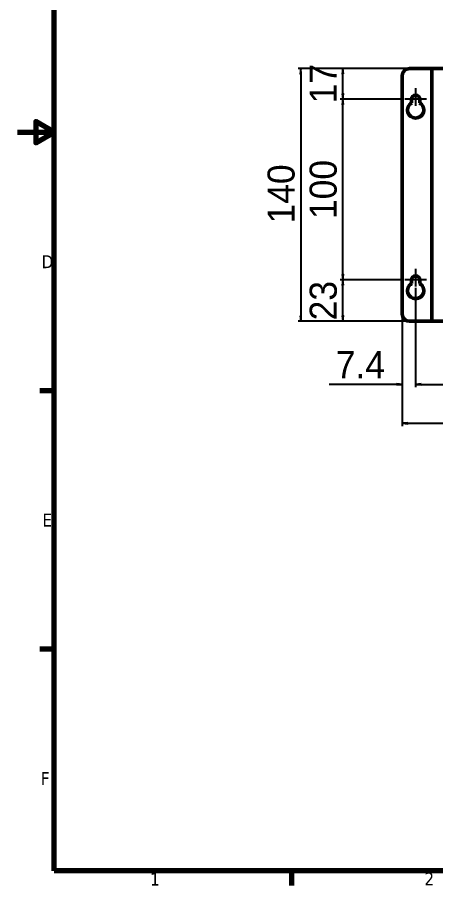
# Model space of a CAD drawing. Header units: millimetres. Extents: x 3324 to 4967, y 672 to 1683.
# Drawn here: x 3323.5 to 3555.3, y 836.6 to 1317.3 of the extents above; entities that cross this region are included whole.
import ezdxf

# ---------------------------------------------------------------- set-up
doc = ezdxf.new("R2010")
doc.units = ezdxf.units.MM
doc.header["$LTSCALE"] = 1.8
for name, color, linetype, lineweight in [('경계(ISO)', 7, 'Continuous', 70), ('외형선(ISO)', 7, 'Continuous', 50), ('중심 표식(ISO)', 7, 'Continuous', 25), ('치수(ISO)', 7, 'Continuous', 25)]:
    doc.layers.add(name, color=color, linetype=linetype, lineweight=lineweight)
doc.styles.add('레이블 문자 (JIS)', font='')
doc.styles.add('주 텍스트 (ISO)', font='')
doc.styles.get('레이블 문자 (JIS)').set_extended_font_data('Gulim')
doc.styles.get('주 텍스트 (ISO)').set_extended_font_data('Tahoma')
doc.dimstyles.new('복사 대상기본값 (JIS)', dxfattribs={"dimscale": 1.5, "dimtxt": 3, "dimasz": 2, "dimexe": 1, "dimexo": 0.5, "dimgap": 0.8, "dimtad": 1, "dimdsep": 46, "dimtxsty": '레이블 문자 (JIS)', "dimblk": 'Filled-1', "dimcen": 0.09, "dimdle": 10, "dimclrd": 256, "dimclre": 256, "dimclrt": 256, "dimazin": 2, "dimtfac": 0.666667, "dimtmove": 0, "dimatfit": 3, "dimldrblk": 'OPEN', "dimfxl": 1, "dimtolj": 1, "dimtzin": 0, "dimlwd": -1, "dimlwe": -1, "dimarcsym": 0})

# ---------------------------------------------------------------- blocks, each defined once
blk = doc.blocks.new('Filled-1')
at = {"color": 0}
for p, q in [((0, 0), (-1, 0.1)), ((-1, 0.1), (-1, -0.1)), ((-1, 0), (0, 0)), ((-1, -0.1), (0, 0))]:
    blk.add_line(p, q, dxfattribs=at)
at = {"color": 0, "flags": 128}
blk.add_lwpolyline([(-1, -0.1), (0, 0), (-1, 0.1), (-1, -0.1)], dxfattribs=at)
at = {"color": 0}
blk.add_solid([(-1, -0.1), (0, 0), (-1, 0.1), (-1, -0.1)], dxfattribs=at)
blk = doc.blocks.new('*D573')
at = {"layer": 'Defpoints', "color": 0}
for p in [(3503.87, 1172.03), (3538.18, 1172.03), (3540.78, 1149.03)]:
    blk.add_point(p, dxfattribs=at)
at = {"layer": '치수(ISO)'}
for p, q in [((3537.43, 1172.03), (3502.37, 1172.03)), ((3503.87, 1152.03), (3503.87, 1169.03)), ((3540.03, 1149.03), (3502.37, 1149.03))]:
    blk.add_line(p, q, dxfattribs=at)
at = {"layer": '치수(ISO)', "linetype": 'ByBlock', "xscale": 3, "yscale": 3, "zscale": 3}
for p, rotation in [((3503.87, 1172.03), 90), ((3503.87, 1149.03), 270)]:
    blk.add_blockref('Filled-1', p, dxfattribs=dict(at, rotation=rotation))
at = {"layer": '치수(ISO)', "insert": (3485.49, 1160.46), "char_height": 15, "attachment_point": 2, "rotation": 90, "style": '레이블 문자 (JIS)'}
blk.add_mtext('\\A1;23', dxfattribs=at)
blk = doc.blocks.new('_Open')
at = {"color": 0, "linetype": 'ByBlock', "lineweight": -2}
for p, q in [((-1, 0.17), (0, 0)), ((-1, -0.17), (0, 0)), ((0, 0), (-1, 0))]:
    blk.add_line(p, q, dxfattribs=at)
blk = doc.blocks.new('*D574')
at = {"layer": 'Defpoints', "color": 0}
for p in [(3503.87, 1272.03), (3538.18, 1272.03), (3538.18, 1172.03)]:
    blk.add_point(p, dxfattribs=at)
at = {"layer": '치수(ISO)'}
for p, q in [((3537.43, 1272.03), (3502.37, 1272.03)), ((3503.87, 1175.03), (3503.87, 1269.03)), ((3537.43, 1172.03), (3502.37, 1172.03))]:
    blk.add_line(p, q, dxfattribs=at)
at = {"layer": '치수(ISO)', "linetype": 'ByBlock', "xscale": 3, "yscale": 3, "zscale": 3}
for p, rotation in [((3503.87, 1272.03), 90), ((3503.87, 1172.03), 270)]:
    blk.add_blockref('Filled-1', p, dxfattribs=dict(at, rotation=rotation))
at = {"layer": '치수(ISO)', "insert": (3485.45, 1222), "char_height": 15, "attachment_point": 2, "rotation": 90, "style": '레이블 문자 (JIS)'}
blk.add_mtext('\\A1;100', dxfattribs=at)
blk = doc.blocks.new('*D575')
at = {"layer": 'Defpoints', "color": 0}
for p in [(3503.87, 1289.03), (3540.78, 1289.03), (3538.18, 1272.03)]:
    blk.add_point(p, dxfattribs=at)
at = {"layer": '치수(ISO)'}
for p, q in [((3540.03, 1289.03), (3502.37, 1289.03)), ((3503.87, 1275.03), (3503.87, 1286.03)), ((3537.43, 1272.03), (3502.37, 1272.03))]:
    blk.add_line(p, q, dxfattribs=at)
at = {"layer": '치수(ISO)', "linetype": 'ByBlock', "xscale": 3, "yscale": 3, "zscale": 3}
for p, rotation in [((3503.87, 1289.03), 90), ((3503.87, 1272.03), 270)]:
    blk.add_blockref('Filled-1', p, dxfattribs=dict(at, rotation=rotation))
at = {"layer": '치수(ISO)', "insert": (3485.45, 1280.6), "char_height": 15, "attachment_point": 2, "rotation": 90, "style": '레이블 문자 (JIS)'}
blk.add_mtext('\\A1;17', dxfattribs=at)
blk = doc.blocks.new('*D576')
at = {"layer": 'Defpoints', "color": 0}
for p in [(3544.18, 1168.28), (3536.78, 1153.03), (3544.18, 1114.09)]:
    blk.add_point(p, dxfattribs=at)
at = {"layer": '치수(ISO)'}
for p, q in [((3544.18, 1167.53), (3544.18, 1112.59)), ((3536.78, 1152.28), (3536.78, 1112.59)), ((3533.78, 1114.09), (3496.34, 1114.09)), ((3547.18, 1114.09), (3550.18, 1114.09))]:
    blk.add_line(p, q, dxfattribs=at)
at = {"layer": '치수(ISO)', "linetype": 'ByBlock', "xscale": 3, "yscale": 3, "zscale": 3}
blk.add_blockref('Filled-1', (3536.78, 1114.09), dxfattribs=at)
at = {"layer": '치수(ISO)', "linetype": 'ByBlock', "xscale": 3, "yscale": 3, "zscale": 3, "rotation": 180}
blk.add_blockref('Filled-1', (3544.18, 1114.09), dxfattribs=at)
at = {"layer": '치수(ISO)', "insert": (3513.56, 1132.51), "char_height": 15, "attachment_point": 2, "style": '레이블 문자 (JIS)'}
blk.add_mtext('\\A1;7.4', dxfattribs=at)
blk = doc.blocks.new('*D577')
at = {"layer": 'Defpoints', "color": 0}
for p in [(3544.18, 1168.28), (3832.18, 1168.28), (3832.18, 1114.09)]:
    blk.add_point(p, dxfattribs=at)
at = {"layer": '치수(ISO)'}
for p, q in [((3544.18, 1167.53), (3544.18, 1112.59)), ((3832.18, 1167.53), (3832.18, 1112.59)), ((3547.18, 1114.09), (3829.18, 1114.09))]:
    blk.add_line(p, q, dxfattribs=at)
at = {"layer": '치수(ISO)', "linetype": 'ByBlock', "xscale": 3, "yscale": 3, "zscale": 3, "rotation": 180}
blk.add_blockref('Filled-1', (3544.18, 1114.09), dxfattribs=at)
at = {"layer": '치수(ISO)', "linetype": 'ByBlock', "xscale": 3, "yscale": 3, "zscale": 3}
blk.add_blockref('Filled-1', (3832.18, 1114.09), dxfattribs=at)
at = {"layer": '치수(ISO)', "insert": (3688.13, 1132.47), "char_height": 15, "attachment_point": 2, "style": '레이블 문자 (JIS)'}
blk.add_mtext('\\A1;288', dxfattribs=at)
blk = doc.blocks.new('*D580')
at = {"layer": 'Defpoints', "color": 0}
for p in [(3540.78, 1289.03), (3480.56, 1149.03), (3554.88, 1149.03)]:
    blk.add_point(p, dxfattribs=at)
at = {"layer": '치수(ISO)'}
for p, q in [((3540.03, 1289.03), (3479.06, 1289.03)), ((3480.56, 1286.03), (3480.56, 1152.03)), ((3554.13, 1149.03), (3479.06, 1149.03))]:
    blk.add_line(p, q, dxfattribs=at)
at = {"layer": '치수(ISO)', "linetype": 'ByBlock', "xscale": 3, "yscale": 3, "zscale": 3}
for p, rotation in [((3480.56, 1289.03), 90), ((3480.56, 1149.03), 270)]:
    blk.add_blockref('Filled-1', p, dxfattribs=dict(at, rotation=rotation))
at = {"layer": '치수(ISO)', "insert": (3462.14, 1219.55), "char_height": 15, "attachment_point": 2, "rotation": 90, "style": '레이블 문자 (JIS)'}
blk.add_mtext('\\A1;140', dxfattribs=at)
blk = doc.blocks.new('*D581')
at = {"layer": 'Defpoints', "color": 0}
for p in [(3536.78, 1153.03), (3839.58, 1153.03), (3839.58, 1092.56)]:
    blk.add_point(p, dxfattribs=at)
at = {"layer": '치수(ISO)'}
for p, q in [((3536.78, 1152.28), (3536.78, 1091.06)), ((3839.58, 1152.28), (3839.58, 1091.06)), ((3539.78, 1092.56), (3836.58, 1092.56))]:
    blk.add_line(p, q, dxfattribs=at)
at = {"layer": '치수(ISO)', "linetype": 'ByBlock', "xscale": 3, "yscale": 3, "zscale": 3, "rotation": 180}
blk.add_blockref('Filled-1', (3536.78, 1092.56), dxfattribs=at)
at = {"layer": '치수(ISO)', "linetype": 'ByBlock', "xscale": 3, "yscale": 3, "zscale": 3}
blk.add_blockref('Filled-1', (3839.58, 1092.56), dxfattribs=at)
at = {"layer": '치수(ISO)', "insert": (3688.79, 1110.93), "char_height": 15, "attachment_point": 2, "style": '레이블 문자 (JIS)'}
blk.add_mtext('\\A1;302.8', dxfattribs=at)
blk = doc.blocks.new('경계 Default Border')
at = {"layer": '경계(ISO)'}
for p, q in [((10, 140), (6.1, 140)), ((10, 70), (6.1, 70)), ((74.25, 10), (74.25, 6.1))]:
    blk.add_line(p, q, dxfattribs=at)
at = {"layer": '경계(ISO)', "flags": 128}
for points in [[(10, 10), (10, 410), (584, 410), (584, 10), (10, 10)], [(0, 210), (10, 210), (5, 212.89), (5, 207.11), (10, 210)]]:
    blk.add_lwpolyline(points, dxfattribs=at)
at = {"layer": '경계(ISO)', "char_height": 3.5, "attachment_point": 7, "style": '주 텍스트 (ISO)'}
for s, insert in [('D', (6.56, 173.19)), ('E', (6.78, 103.25)), ('F', (6.36, 33.25)), ('1', (35.98, 6.02)), ('2', (110.29, 6.1))]:
    blk.add_mtext(s, dxfattribs=dict(at, insert=insert))

msp = doc.modelspace()

# ---------------------------------------------------------------- linework, layer by layer
at = {"layer": '외형선(ISO)'}
for p, q in [((3553.083, 1289.031), (3540.783, 1289.031)), ((3553.183, 1289.031), (3553.083, 1289.031)), ((3553.183, 1149.031), (3553.183, 1289.031)), ((3554.883, 1289.031), (3553.183, 1289.031)), ((3554.883, 1289.031), (3821.483, 1289.031)), ((3536.783, 1285.031), (3536.783, 1153.031)), ((3541.933, 1269.928), (3541.933, 1272.031)), ((3546.433, 1272.031), (3546.433, 1269.928)), ((3541.933, 1169.928), (3541.933, 1172.031)), ((3546.433, 1172.031), (3546.433, 1169.928)), ((3553.083, 1149.031), (3540.783, 1149.031)), ((3553.183, 1149.031), (3553.083, 1149.031)), ((3553.183, 1149.031), (3554.883, 1149.031)), ((3821.483, 1149.031), (3554.883, 1149.031))]:
    msp.add_line(p, q, dxfattribs=at)
for centre, radius, start, end in [((3540.783, 1285.031), 4, 90, 180), ((3544.183, 1272.031), 2.25, 0, 180), ((3544.183, 1266.031), 4.5, 120, 60), ((3544.183, 1172.031), 2.25, 0, 180), ((3544.183, 1166.031), 4.5, 120, 60), ((3540.783, 1153.031), 4, 180, 270)]:
    msp.add_arc(centre, radius, start, end, dxfattribs=at)
at = {"layer": '중심 표식(ISO)'}
for p, q in [((3544.183, 1278.031), (3544.183, 1268.281)), ((3550.183, 1272.031), (3538.183, 1272.031)), ((3544.183, 1178.031), (3544.183, 1168.281)), ((3550.183, 1172.031), (3538.183, 1172.031))]:
    msp.add_line(p, q, dxfattribs=at)

# ---------------------------------------------------------------- block references
at = {"xscale": 2.044845, "yscale": 2.044845, "zscale": 2.044845}
msp.add_blockref('경계 Default Border', (3323.518, 824.295), dxfattribs=at)

# ---------------------------------------------------------------- dimensions: what is measured, and where the dimension line sits
at = {"layer": '치수(ISO)'}
for base, p1, p2, angle, picture, middle in [((3480.564, 1149.031), (3540.783, 1289.031), (3554.883, 1149.031), 90, '*D580', (3480.564, 1219.546)), ((3503.873, 1289.031), (3538.183, 1272.031), (3540.783, 1289.031), 90, '*D575', (3503.873, 1280.601)), ((3503.873, 1272.031), (3538.183, 1172.031), (3538.183, 1272.031), 90, '*D574', (3503.873, 1222.001)), ((3503.873, 1172.031), (3540.783, 1149.031), (3538.183, 1172.031), 90, '*D573', (3503.873, 1160.461)), ((3544.183, 1114.09), (3536.783, 1153.031), (3544.183, 1168.281), 180, '*D576', (3513.562, 1114.09)), ((3832.183, 1114.09), (3544.183, 1168.281), (3832.183, 1168.281), 180, '*D577', (3688.133, 1114.09)), ((3839.583, 1092.555), (3536.783, 1153.031), (3839.583, 1153.031), 180, '*D581', (3688.786, 1092.555))]:
    dim = msp.add_linear_dim(base=base, p1=p1, p2=p2, angle=angle, dimstyle='복사 대상기본값 (JIS)', override={"dimtxt": 10, "dimgap": 2, "dimtxsty": '레이블 문자 (JIS)', "dimtofl": 0, "dimatfit": 1, "dimldrblk": 'Open'}, dxfattribs=at)
    dim.commit()
    dim.dimension.update_dxf_attribs({"geometry": picture, "text_midpoint": middle, "dimtype": 160})

doc.saveas('drawing.dxf')
